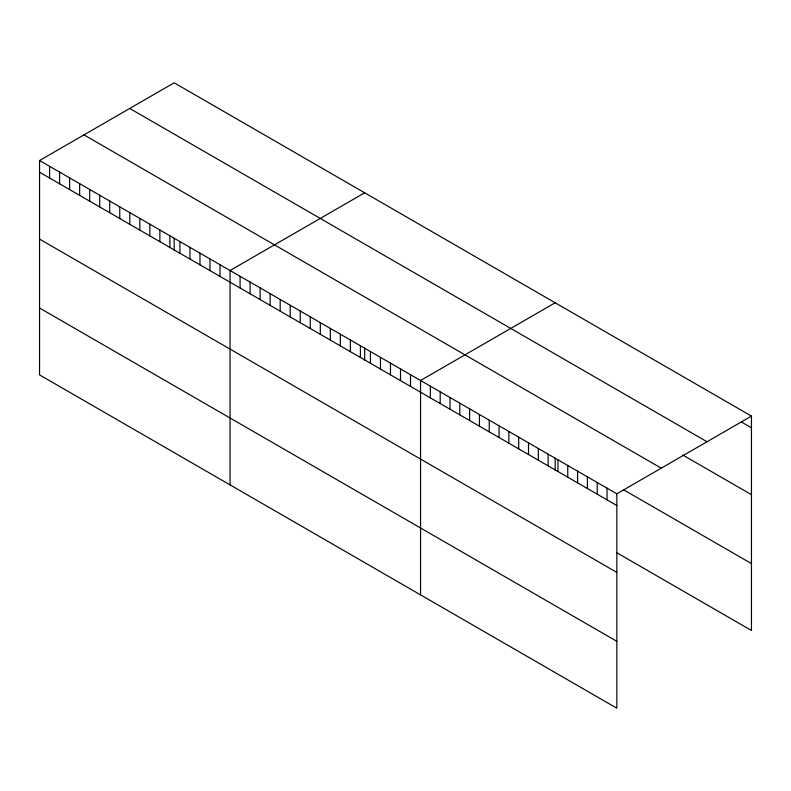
<?xml version="1.0" encoding="UTF-8"?>
<svg xmlns="http://www.w3.org/2000/svg" width="791" height="791" viewBox="0 0 791 791"><rect width="100%" height="100%" fill="white"/><g stroke="black" fill="none" stroke-linecap="round" stroke-linejoin="round"><path stroke-width="1.19" d="M39.55 160.524L616.832 493.821L616.832 708.192L39.55 374.904L39.55 160.524L174.168 82.808L751.45 416.096L751.45 630.476L617 552.85M364.671 192.796L230.052 270.512L230.052 484.893M555.173 302.775L420.555 380.501L420.555 594.872M616.832 493.821L751.45 416.096M741.632 422.127L751.45 427.793M129.744 108.456L707.025 441.744M682.752 455.013L751.45 494.672M83.975 134.875L661.256 468.173M623.872 489.936L751.45 563.587M39.55 172.22L616.832 505.508M39.55 239.109L616.832 572.397M39.55 308.015L616.832 641.313M607.023 488.156L607.023 499.843M597.205 482.49L597.205 494.177M587.387 476.815L587.387 488.512M577.578 471.149L577.578 482.846M567.76 465.484L567.76 477.181M557.952 459.818L557.952 471.515M555.173 458.068L555.173 470.338M548.133 454.153L548.133 465.85M538.325 448.487L538.325 460.184M528.507 442.822L528.507 454.518M518.698 437.156L518.698 448.853M508.88 431.49L508.88 443.187M499.072 425.825L499.072 437.522M489.253 420.159L489.253 431.856M479.435 414.494L479.435 426.191M469.627 408.828L469.627 420.525M459.808 403.163L459.808 414.86M450 397.497L450 409.194M440.182 391.832L440.182 403.529M430.373 386.166L430.373 397.863M410.529 374.707L410.529 386.404M400.503 368.922L400.503 380.619M390.477 363.128L390.477 374.825M380.451 357.344L380.451 369.041M370.425 351.55L370.425 363.247M364.671 348.089L364.671 360.35M360.399 345.766L360.399 357.463M350.373 339.982L350.373 351.669M340.348 334.188L340.348 345.885M330.322 328.403L330.322 340.09M320.296 322.609L320.296 334.306M310.27 316.825L310.27 328.512M300.234 311.031L300.234 322.728M290.208 305.247L290.208 316.944M280.182 299.453L280.182 311.15M270.156 293.669L270.156 305.366M260.13 287.875L260.13 299.571M250.104 282.09L250.104 293.787M240.078 276.306L240.078 287.993M220.027 264.728L220.027 276.415M210.001 258.934L210.001 270.631M199.975 253.15L199.975 264.837M189.949 247.356L189.949 259.053M179.923 241.571L179.923 253.268M174.168 238.101L174.168 250.361M169.897 235.777L169.897 247.474M159.871 229.993L159.871 241.69M149.845 224.199L149.845 235.896M139.819 218.415L139.819 230.112M129.793 212.621L129.793 224.318M119.757 206.837L119.757 218.534M109.731 201.052L109.731 212.739M99.706 195.258L99.706 206.955M89.68 189.474L89.68 201.161M79.654 183.68L79.654 195.377M69.628 177.896L69.628 189.583M59.602 172.102L59.602 183.799M49.576 166.318L49.576 178.015"/></g></svg>
